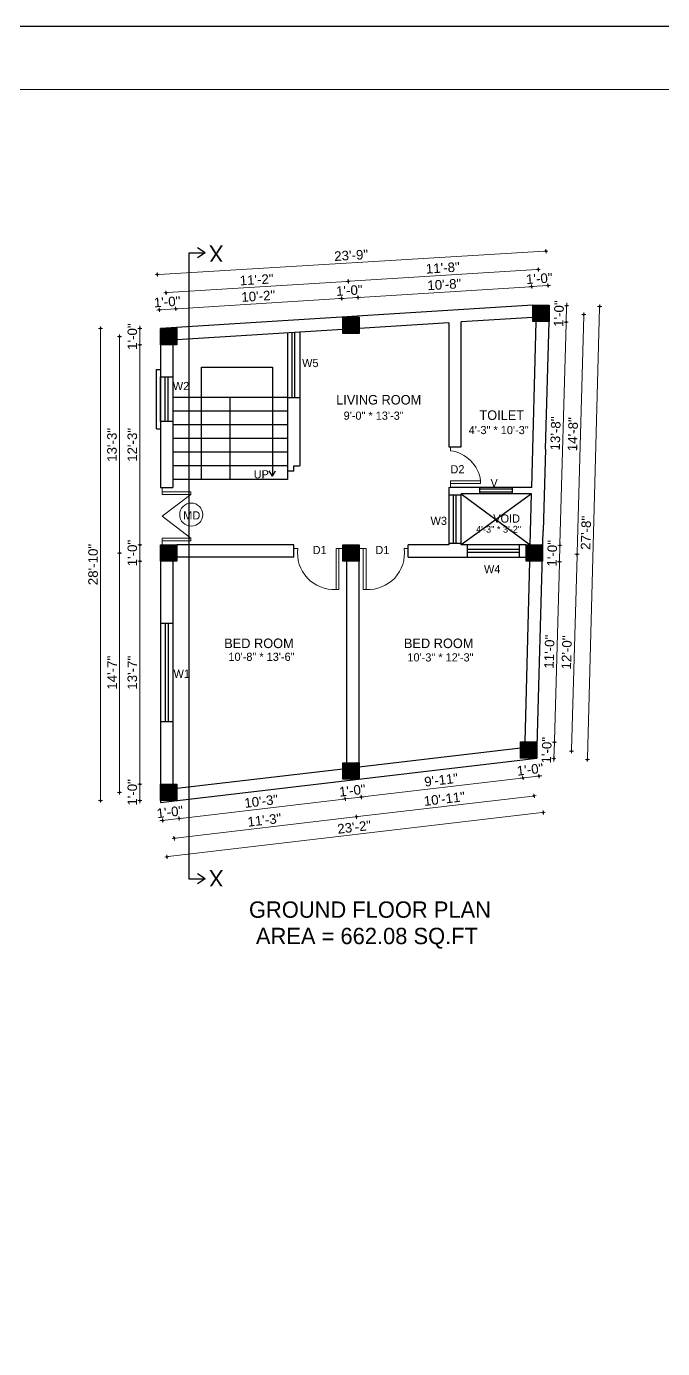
# Model space of a CAD drawing. Header units: inches. Extents: x 10143 to 20474, y -150 to 2442.
# Drawn here: x 18228 to 18694, y 1128 to 2098 of the extents above; entities that cross this region are included whole.
import ezdxf
from ezdxf.enums import TextEntityAlignment as Align

# ---------------------------------------------------------------- set-up
doc = ezdxf.new("R2010")
doc.units = ezdxf.units.IN
doc.header["$LTSCALE"] = 0.5
doc.header["$MEASUREMENT"] = 0
doc.header["$PDMODE"] = 66
for name, color, linetype, lineweight in [('0.13', 2, 'Continuous', 13), ('DW TEXT', 92, 'Continuous', 15), ('ELE1', 3, 'Continuous', 9), ('ELEVATION', 85, 'Continuous', 9), ('hatch', 9, 'Continuous', 0), ('Toilet', 7, 'Continuous', 25)]:
    doc.layers.add(name, color=color, linetype=linetype, lineweight=lineweight)
doc.styles.add('CEN', font='GOTHIC.TTF')
doc.styles.get("Standard").update_dxf_attribs({"font": 'arial.ttf'})
doc.dimstyles.new('S8', dxfattribs={"dimtxt": 5, "dimasz": 1, "dimexe": 6, "dimexo": 18, "dimgap": 1.9375, "dimtad": 1, "dimdec": 0, "dimzin": 3, "dimdsep": 46, "dimlunit": 4, "dimtxsty": 'Standard', "dimblk": 'dot 2', "dimcen": 12, "dimse1": 1, "dimse2": 1, "dimclrd": 1, "dimclre": 1, "dimclrt": 256, "dimadec": 0, "dimazin": 0, "dimtfac": 0.75, "dimtdec": 0, "dimtix": 1, "dimtmove": 1, "dimatfit": 3, "dimldrblk": 'DOT', "dimfxl": 1, "dimtolj": 1, "dimtzin": 0, "dimlwd": 9, "dimlwe": 9, "dimarcsym": 0})
pattern_1 = [(135, (18584.98319, -1856.22724), (-0.0883883476, -0.0883883476), [])]

# ---------------------------------------------------------------- blocks, each defined once
blk = doc.blocks.new('dot1')
at = {"layer": 'hatch'}
h = blk.add_hatch(color=256, dxfattribs=at)
edge = h.paths.add_edge_path()
edge.add_arc((0, 0), 1, 0, 360)
for p, q in [((3, 0), (-3, 0)), ((0, 3), (0, -3))]:
    blk.add_line(p, q, dxfattribs=at)
blk.add_circle((0, 0), 1, dxfattribs=at)
blk = doc.blocks.new('dot 2')
at = {"layer": 'hatch', "xscale": 0.5, "yscale": 0.5, "zscale": 0.5}
blk.add_blockref('dot1', (0, 0), dxfattribs=at)
blk = doc.blocks.new('*D2194')
at = {"layer": 'Defpoints', "color": 0, "transparency": 16777216}
for p in [(18310.97, 1541.92), (18326.13, 1541.92), (18326.13, 1529.92)]:
    blk.add_point(p, dxfattribs=at)
at = {"layer": 'Toilet', "color": 1, "lineweight": 9, "transparency": 16777216}
for p, q in [((18310.97, 1542.92), (18310.97, 1543.92)), ((18310.97, 1529.92), (18310.97, 1541.92)), ((18310.97, 1528.92), (18310.97, 1527.92))]:
    blk.add_line(p, q, dxfattribs=at)
for p, rotation in [((18310.97, 1541.92), 270), ((18310.97, 1529.92), 90)]:
    blk.add_blockref('dot 2', p, dxfattribs=dict(at, rotation=rotation))
at = {"layer": 'Toilet', "transparency": 16777216, "insert": (18305.46, 1535.92), "char_height": 7, "attachment_point": 5, "rotation": 90}
blk.add_mtext('\\A1;1\'-0"', dxfattribs=at)
blk = doc.blocks.new('_Dot')
at = {"color": 0, "linetype": 'ByBlock', "lineweight": -2}
blk.add_line((-0.5, 0), (-1, 0), dxfattribs=at)
at = {"color": 0, "linetype": 'ByBlock', "const_width": 0.5}
blk.add_lwpolyline([(-0.25, 0, 1), (0.25, 0, 1)], format="xyb", close=True, dxfattribs=at)
blk = doc.blocks.new('*D2195')
at = {"layer": 'Defpoints', "color": 0, "transparency": 16777216}
for p in [(18310.97, 1705.41), (18326.13, 1705.41), (18326.13, 1541.92)]:
    blk.add_point(p, dxfattribs=at)
at = {"layer": 'Toilet', "color": 1, "lineweight": 9, "transparency": 16777216}
blk.add_line((18310.97, 1542.92), (18310.97, 1704.41), dxfattribs=at)
for p, rotation in [((18310.97, 1705.41), 90), ((18310.97, 1541.92), 270)]:
    blk.add_blockref('dot 2', p, dxfattribs=dict(at, rotation=rotation))
at = {"layer": 'Toilet', "transparency": 16777216, "insert": (18305.45, 1623.66), "char_height": 7, "attachment_point": 5, "rotation": 90}
blk.add_mtext('\\A1;13\'-7"', dxfattribs=at)
blk = doc.blocks.new('*D2196')
at = {"layer": 'Defpoints', "color": 0, "transparency": 16777216}
for p in [(18310.97, 1717.41), (18326.13, 1717.41), (18326.13, 1705.41)]:
    blk.add_point(p, dxfattribs=at)
at = {"layer": 'Toilet', "color": 1, "lineweight": 9, "transparency": 16777216}
for p, q in [((18310.97, 1718.41), (18310.97, 1719.41)), ((18310.97, 1705.41), (18310.97, 1717.41)), ((18310.97, 1704.41), (18310.97, 1703.41))]:
    blk.add_line(p, q, dxfattribs=at)
for p, rotation in [((18310.97, 1717.41), 270), ((18310.97, 1705.41), 90)]:
    blk.add_blockref('dot 2', p, dxfattribs=dict(at, rotation=rotation))
at = {"layer": 'Toilet', "transparency": 16777216, "insert": (18305.46, 1711.41), "char_height": 7, "attachment_point": 5, "rotation": 90}
blk.add_mtext('\\A1;1\'-0"', dxfattribs=at)
blk = doc.blocks.new('*D2166')
at = {"layer": 'Defpoints', "color": 0, "transparency": 16777216}
for p in [(18310.97, 1864.09), (18326.13, 1864.09), (18326.13, 1717.41)]:
    blk.add_point(p, dxfattribs=at)
at = {"layer": 'Toilet', "color": 1, "lineweight": 9, "transparency": 16777216}
blk.add_line((18310.97, 1718.41), (18310.97, 1863.09), dxfattribs=at)
for p, rotation in [((18310.97, 1864.09), 90), ((18310.97, 1717.41), 270)]:
    blk.add_blockref('dot 2', p, dxfattribs=dict(at, rotation=rotation))
at = {"layer": 'Toilet', "transparency": 16777216, "insert": (18305.45, 1790.75), "char_height": 7, "attachment_point": 5, "rotation": 90}
blk.add_mtext('\\A1;12\'-3"', dxfattribs=at)
blk = doc.blocks.new('*D2167')
at = {"layer": 'Defpoints', "color": 0, "transparency": 16777216}
for p in [(18310.97, 1876.09), (18326.13, 1876.09), (18326.13, 1864.09)]:
    blk.add_point(p, dxfattribs=at)
at = {"layer": 'Toilet', "color": 1, "lineweight": 9, "transparency": 16777216}
for p, q in [((18310.97, 1877.09), (18310.97, 1878.09)), ((18310.97, 1864.09), (18310.97, 1876.09)), ((18310.97, 1863.09), (18310.97, 1862.09))]:
    blk.add_line(p, q, dxfattribs=at)
for p, rotation in [((18310.97, 1876.09), 270), ((18310.97, 1864.09), 90)]:
    blk.add_blockref('dot 2', p, dxfattribs=dict(at, rotation=rotation))
at = {"layer": 'Toilet', "transparency": 16777216, "insert": (18305.46, 1870.09), "char_height": 7, "attachment_point": 5, "rotation": 90}
blk.add_mtext('\\A1;1\'-0"', dxfattribs=at)
blk = doc.blocks.new('*D2168')
at = {"layer": 'Defpoints', "color": 0, "transparency": 16777216}
for p in [(18296.07, 1711.41), (18332.13, 1711.41), (18332.13, 1535.92)]:
    blk.add_point(p, dxfattribs=at)
at = {"layer": 'Toilet', "color": 1, "lineweight": 9, "transparency": 16777216}
blk.add_line((18296.07, 1536.92), (18296.07, 1710.41), dxfattribs=at)
for p, rotation in [((18296.07, 1711.41), 90), ((18296.07, 1535.92), 270)]:
    blk.add_blockref('dot 2', p, dxfattribs=dict(at, rotation=rotation))
at = {"layer": 'Toilet', "transparency": 16777216, "insert": (18290.62, 1623.66), "char_height": 7, "attachment_point": 5, "rotation": 90}
blk.add_mtext('\\A1;14\'-7"', dxfattribs=at)
blk = doc.blocks.new('*D2169')
at = {"layer": 'Defpoints', "color": 0, "transparency": 16777216}
for p in [(18296.07, 1870.09), (18332.13, 1870.09), (18332.13, 1711.41)]:
    blk.add_point(p, dxfattribs=at)
at = {"layer": 'Toilet', "color": 1, "lineweight": 9, "transparency": 16777216}
blk.add_line((18296.07, 1712.41), (18296.07, 1869.09), dxfattribs=at)
for p, rotation in [((18296.07, 1870.09), 90), ((18296.07, 1711.41), 270)]:
    blk.add_blockref('dot 2', p, dxfattribs=dict(at, rotation=rotation))
at = {"layer": 'Toilet', "transparency": 16777216, "insert": (18290.56, 1790.75), "char_height": 7, "attachment_point": 5, "rotation": 90}
blk.add_mtext('\\A1;13\'-3"', dxfattribs=at)
blk = doc.blocks.new('*D2170')
at = {"layer": 'Defpoints', "color": 0, "transparency": 16777216}
for p in [(18282.19, 1876.09), (18326.13, 1876.09), (18326.13, 1529.92)]:
    blk.add_point(p, dxfattribs=at)
at = {"layer": 'Toilet', "color": 1, "lineweight": 9, "transparency": 16777216}
blk.add_line((18282.19, 1530.92), (18282.19, 1875.09), dxfattribs=at)
for p, rotation in [((18282.19, 1876.09), 90), ((18282.19, 1529.92), 270)]:
    blk.add_blockref('dot 2', p, dxfattribs=dict(at, rotation=rotation))
at = {"layer": 'Toilet', "transparency": 16777216, "insert": (18276.68, 1703), "char_height": 7, "attachment_point": 5, "rotation": 90}
blk.add_mtext('\\A1;28\'-10"', dxfattribs=at)
blk = doc.blocks.new('*D2171')
at = {"layer": 'Defpoints', "color": 0, "transparency": 16777216}
for p in [(18326.13, 1528.5), (18338.13, 1529.92), (18339.68, 1516.8)]:
    blk.add_point(p, dxfattribs=at)
at = {"layer": 'Toilet', "color": 1, "lineweight": 9, "transparency": 16777216}
for p, q in [((18326.69, 1515.27), (18325.69, 1515.15)), ((18327.68, 1515.39), (18339.68, 1516.8)), ((18340.67, 1516.92), (18341.67, 1517.04))]:
    blk.add_line(p, q, dxfattribs=at)
for p, rotation in [((18327.68, 1515.39), 6.727351048226113), ((18339.68, 1516.8), 186.7273510482261)]:
    blk.add_blockref('dot 2', p, dxfattribs=dict(at, rotation=rotation))
at = {"layer": 'Toilet', "transparency": 16777216, "insert": (18333.04, 1521.57), "char_height": 7, "attachment_point": 5, "rotation": 6.72735}
blk.add_mtext('\\A1;1\'-0"', dxfattribs=at)
blk = doc.blocks.new('*D2172')
at = {"layer": 'Defpoints', "color": 0, "transparency": 16777216}
for p in [(18459.76, 1545.68), (18338.13, 1529.92), (18461.47, 1531.17)]:
    blk.add_point(p, dxfattribs=at)
at = {"layer": 'Toilet', "color": 1, "lineweight": 9, "transparency": 16777216}
blk.add_line((18340.67, 1516.92), (18460.47, 1531.05), dxfattribs=at)
for p, rotation in [((18461.47, 1531.17), 6.72735104825321), ((18339.68, 1516.8), 186.7273510482532)]:
    blk.add_blockref('dot 2', p, dxfattribs=dict(at, rotation=rotation))
at = {"layer": 'Toilet', "transparency": 16777216, "insert": (18399.93, 1529.46), "char_height": 7, "attachment_point": 5, "rotation": 6.72735}
blk.add_mtext('\\A1;10\'-3"', dxfattribs=at)
blk = doc.blocks.new('*D2173')
at = {"layer": 'Defpoints', "color": 0, "transparency": 16777216}
for p in [(18459.76, 1545.68), (18471.76, 1545.68), (18473.3, 1532.56)]:
    blk.add_point(p, dxfattribs=at)
at = {"layer": 'Toilet', "color": 1, "lineweight": 9, "transparency": 16777216}
for p, q in [((18461.47, 1531.17), (18473.3, 1532.56)), ((18474.3, 1532.68), (18475.29, 1532.8)), ((18460.47, 1531.05), (18459.48, 1530.93))]:
    blk.add_line(p, q, dxfattribs=at)
for p, rotation in [((18461.47, 1531.17), 6.727351048253212), ((18473.3, 1532.56), 186.7273510482532)]:
    blk.add_blockref('dot 2', p, dxfattribs=dict(at, rotation=rotation))
at = {"layer": 'Toilet', "transparency": 16777216, "insert": (18466.74, 1537.34), "char_height": 7, "attachment_point": 5, "rotation": 6.72735}
blk.add_mtext('\\A1;1\'-0"', dxfattribs=at)
blk = doc.blocks.new('*D2174')
at = {"layer": 'Defpoints', "color": 0, "transparency": 16777216}
for p in [(18590.03, 1561.05), (18471.76, 1545.68), (18591.75, 1546.54)]:
    blk.add_point(p, dxfattribs=at)
at = {"layer": 'Toilet', "color": 1, "lineweight": 9, "transparency": 16777216}
blk.add_line((18474.3, 1532.68), (18590.75, 1546.42), dxfattribs=at)
for p, rotation in [((18591.75, 1546.54), 6.72735104825321), ((18473.3, 1532.56), 186.7273510482532)]:
    blk.add_blockref('dot 2', p, dxfattribs=dict(at, rotation=rotation))
at = {"layer": 'Toilet', "transparency": 16777216, "insert": (18531.88, 1545.02), "char_height": 7, "attachment_point": 5, "rotation": 6.72735}
blk.add_mtext('\\A1;9\'-11"', dxfattribs=at)
blk = doc.blocks.new('*D2175')
at = {"layer": 'Defpoints', "color": 0, "transparency": 16777216}
for p in [(18590.03, 1561.05), (18602.03, 1561.05), (18603.58, 1547.93)]:
    blk.add_point(p, dxfattribs=at)
at = {"layer": 'Toilet', "color": 1, "lineweight": 9, "transparency": 16777216}
for p, q in [((18590.75, 1546.42), (18589.76, 1546.3)), ((18591.75, 1546.54), (18603.58, 1547.93)), ((18604.57, 1548.05), (18605.57, 1548.17))]:
    blk.add_line(p, q, dxfattribs=at)
for p, rotation in [((18591.75, 1546.54), 6.727351048253212), ((18603.58, 1547.93), 186.7273510482532)]:
    blk.add_blockref('dot 2', p, dxfattribs=dict(at, rotation=rotation))
at = {"layer": 'Toilet', "transparency": 16777216, "insert": (18597.02, 1552.71), "char_height": 7, "attachment_point": 5, "rotation": 6.72735}
blk.add_mtext('\\A1;1\'-0"', dxfattribs=at)
blk = doc.blocks.new('*D2176')
at = {"layer": 'Defpoints', "color": 0, "transparency": 16777216}
for p in [(18596.03, 1567.05), (18465.76, 1551.68), (18469.72, 1518.04)]:
    blk.add_point(p, dxfattribs=at)
at = {"layer": 'Toilet', "color": 1, "lineweight": 9, "transparency": 16777216}
blk.add_line((18599.01, 1533.29), (18470.72, 1518.15), dxfattribs=at)
for p, rotation in [((18600, 1533.4), 6.727351048225874), ((18469.72, 1518.04), 186.7273510482259)]:
    blk.add_blockref('dot 2', p, dxfattribs=dict(at, rotation=rotation))
at = {"layer": 'Toilet', "transparency": 16777216, "insert": (18534.22, 1531.19), "char_height": 7, "attachment_point": 5, "rotation": 6.72735}
blk.add_mtext('\\A1;10\'-11"', dxfattribs=at)
blk = doc.blocks.new('*D2177')
at = {"layer": 'Defpoints', "color": 0, "transparency": 16777216}
for p in [(18465.76, 1551.68), (18332.13, 1535.92), (18336.1, 1502.27)]:
    blk.add_point(p, dxfattribs=at)
at = {"layer": 'Toilet', "color": 1, "lineweight": 9, "transparency": 16777216}
blk.add_line((18468.73, 1517.92), (18337.1, 1502.39), dxfattribs=at)
for p, rotation in [((18469.72, 1518.04), 6.727351048253292), ((18336.1, 1502.27), 186.7273510482534)]:
    blk.add_blockref('dot 2', p, dxfattribs=dict(at, rotation=rotation))
at = {"layer": 'Toilet', "transparency": 16777216, "insert": (18402.27, 1515.63), "char_height": 7, "attachment_point": 5, "rotation": 6.72735}
blk.add_mtext('\\A1;11\'-3"', dxfattribs=at)
blk = doc.blocks.new('*D2178')
at = {"layer": 'Defpoints', "color": 0, "transparency": 16777216}
for p in [(18602.03, 1561.05), (18326.13, 1528.5), (18606.73, 1521.25)]:
    blk.add_point(p, dxfattribs=at)
at = {"layer": 'Toilet', "color": 1, "lineweight": 9, "transparency": 16777216}
blk.add_line((18331.82, 1488.82), (18605.74, 1521.13), dxfattribs=at)
for p, rotation in [((18606.73, 1521.25), 6.727351048225743), ((18330.83, 1488.7), 186.7273510482257)]:
    blk.add_blockref('dot 2', p, dxfattribs=dict(at, rotation=rotation))
at = {"layer": 'Toilet', "transparency": 16777216, "insert": (18468.13, 1510.45), "char_height": 7, "attachment_point": 5, "rotation": 6.72735}
blk.add_mtext('\\A1;23\'-2"', dxfattribs=at)
blk = doc.blocks.new('*D2179')
at = {"layer": 'Defpoints', "color": 0, "transparency": 16777216}
for p in [(18600.08, 1711.41), (18631.46, 1710.53), (18596.03, 1567.05)]:
    blk.add_point(p, dxfattribs=at)
at = {"layer": 'Toilet', "color": 1, "lineweight": 9, "transparency": 16777216}
blk.add_line((18627.44, 1567.17), (18631.44, 1709.53), dxfattribs=at)
for p, rotation in [((18631.46, 1710.53), 88.39404783827474), ((18627.42, 1566.17), 268.3940478382747)]:
    blk.add_blockref('dot 2', p, dxfattribs=dict(at, rotation=rotation))
at = {"layer": 'Toilet', "transparency": 16777216, "insert": (18623.93, 1638.5), "char_height": 7, "attachment_point": 5, "rotation": 88.39405}
blk.add_mtext('\\A1;12\'-0"', dxfattribs=at)
blk = doc.blocks.new('*D2180')
at = {"layer": 'Defpoints', "color": 0, "transparency": 16777216}
for p in [(18605.01, 1887.14), (18636.39, 1886.26), (18600.08, 1711.41)]:
    blk.add_point(p, dxfattribs=at)
at = {"layer": 'Toilet', "color": 1, "lineweight": 9, "transparency": 16777216}
blk.add_line((18631.49, 1711.53), (18636.36, 1885.26), dxfattribs=at)
for p, rotation in [((18636.39, 1886.26), 88.3940478382136), ((18631.46, 1710.53), 268.3940478382136)]:
    blk.add_blockref('dot 2', p, dxfattribs=dict(at, rotation=rotation))
at = {"layer": 'Toilet', "transparency": 16777216, "insert": (18628.42, 1798.55), "char_height": 7, "attachment_point": 5, "rotation": 88.39405}
blk.add_mtext('\\A1;14\'-8"', dxfattribs=at)
blk = doc.blocks.new('*D2165')
at = {"layer": 'Defpoints', "color": 0, "transparency": 16777216}
for p in [(18602.37, 1573.05), (18614.88, 1572.69), (18602.03, 1561.05)]:
    blk.add_point(p, dxfattribs=at)
at = {"layer": 'Toilet', "color": 1, "lineweight": 9, "transparency": 16777216}
for p, q in [((18614.54, 1560.69), (18614.88, 1572.69)), ((18614.91, 1573.69), (18614.94, 1574.69)), ((18614.52, 1559.69), (18614.49, 1558.7))]:
    blk.add_line(p, q, dxfattribs=at)
for p, rotation in [((18614.88, 1572.69), 268.3940478382726), ((18614.54, 1560.69), 88.39404783827257)]:
    blk.add_blockref('dot 2', p, dxfattribs=dict(at, rotation=rotation))
at = {"layer": 'Toilet', "transparency": 16777216, "insert": (18609.2, 1566.85), "char_height": 7, "attachment_point": 5, "rotation": 88.39405}
blk.add_mtext('\\A1;1\'-0"', dxfattribs=at)
blk = doc.blocks.new('*D2181')
at = {"layer": 'Defpoints', "color": 0, "transparency": 16777216}
for p in [(18606.08, 1705.41), (18618.59, 1705.06), (18602.37, 1573.05)]:
    blk.add_point(p, dxfattribs=at)
at = {"layer": 'Toilet', "color": 1, "lineweight": 9, "transparency": 16777216}
blk.add_line((18614.91, 1573.69), (18618.56, 1704.06), dxfattribs=at)
for p, rotation in [((18618.59, 1705.06), 88.3940478382136), ((18614.88, 1572.69), 268.3940478382136)]:
    blk.add_blockref('dot 2', p, dxfattribs=dict(at, rotation=rotation))
at = {"layer": 'Toilet', "transparency": 16777216, "insert": (18611.23, 1639.03), "char_height": 7, "attachment_point": 5, "rotation": 88.39405}
blk.add_mtext('\\A1;11\'-0"', dxfattribs=at)
blk = doc.blocks.new('*D2182')
at = {"layer": 'Defpoints', "color": 0, "transparency": 16777216}
for p in [(18606.08, 1717.41), (18618.93, 1717.05), (18606.08, 1705.41)]:
    blk.add_point(p, dxfattribs=at)
at = {"layer": 'Toilet', "color": 1, "lineweight": 9, "transparency": 16777216}
for p, q in [((18618.59, 1705.06), (18618.93, 1717.05)), ((18618.96, 1718.05), (18618.98, 1719.05)), ((18618.56, 1704.06), (18618.54, 1703.06))]:
    blk.add_line(p, q, dxfattribs=at)
for p, rotation in [((18618.93, 1717.05), 268.3940478382136), ((18618.59, 1705.06), 88.39404783821358)]:
    blk.add_blockref('dot 2', p, dxfattribs=dict(at, rotation=rotation))
at = {"layer": 'Toilet', "transparency": 16777216, "insert": (18613.25, 1711.21), "char_height": 7, "attachment_point": 5, "rotation": 88.39405}
blk.add_mtext('\\A1;1\'-0"', dxfattribs=at)
blk = doc.blocks.new('*D2183')
at = {"layer": 'Defpoints', "color": 0, "transparency": 16777216}
for p in [(18611.01, 1881.14), (18623.52, 1880.79), (18606.08, 1717.41)]:
    blk.add_point(p, dxfattribs=at)
at = {"layer": 'Toilet', "color": 1, "lineweight": 9, "transparency": 16777216}
blk.add_line((18618.96, 1718.05), (18623.49, 1879.79), dxfattribs=at)
for p, rotation in [((18623.52, 1880.79), 88.3940478382136), ((18618.93, 1717.05), 268.3940478382136)]:
    blk.add_blockref('dot 2', p, dxfattribs=dict(at, rotation=rotation))
at = {"layer": 'Toilet', "transparency": 16777216, "insert": (18615.71, 1799.07), "char_height": 7, "attachment_point": 5, "rotation": 88.39405}
blk.add_mtext('\\A1;13\'-8"', dxfattribs=at)
blk = doc.blocks.new('*D2184')
at = {"layer": 'Defpoints', "color": 0, "transparency": 16777216}
for p in [(18611.01, 1893.14), (18623.85, 1892.78), (18611.01, 1881.14)]:
    blk.add_point(p, dxfattribs=at)
at = {"layer": 'Toilet', "color": 1, "lineweight": 9, "transparency": 16777216}
for p, q in [((18623.52, 1880.79), (18623.85, 1892.78)), ((18623.88, 1893.78), (18623.91, 1894.78)), ((18623.49, 1879.79), (18623.46, 1878.79))]:
    blk.add_line(p, q, dxfattribs=at)
for p, rotation in [((18623.85, 1892.78), 268.3940478382136), ((18623.52, 1880.79), 88.39404783821358)]:
    blk.add_blockref('dot 2', p, dxfattribs=dict(at, rotation=rotation))
at = {"layer": 'Toilet', "transparency": 16777216, "insert": (18618.18, 1886.94), "char_height": 7, "attachment_point": 5, "rotation": 88.39405}
blk.add_mtext('\\A1;1\'-0"', dxfattribs=at)
blk = doc.blocks.new('*D2185')
at = {"layer": 'Defpoints', "color": 0, "transparency": 16777216}
for p in [(18611.01, 1893.14), (18648.03, 1892.14), (18602.03, 1561.05)]:
    blk.add_point(p, dxfattribs=at)
at = {"layer": 'Toilet', "color": 1, "lineweight": 9, "transparency": 16777216}
blk.add_line((18639.08, 1561.04), (18648, 1891.14), dxfattribs=at)
for p, rotation in [((18648.03, 1892.14), 88.45204859075596), ((18639.05, 1560.04), 268.452048590756)]:
    blk.add_blockref('dot 2', p, dxfattribs=dict(at, rotation=rotation))
at = {"layer": 'Toilet', "transparency": 16777216, "insert": (18638.03, 1726.24), "char_height": 7, "attachment_point": 5, "rotation": 88.45205}
blk.add_mtext('\\A1;27\'-8"', dxfattribs=at)
blk = doc.blocks.new('*D2186')
at = {"layer": 'Defpoints', "color": 0, "transparency": 16777216}
for p in [(18337.28, 1890.49), (18326.13, 1876.09), (18338.13, 1876.84)]:
    blk.add_point(p, dxfattribs=at)
at = {"layer": 'Toilet', "color": 1, "lineweight": 9, "transparency": 16777216}
for p, q in [((18325.28, 1889.74), (18337.28, 1890.49)), ((18338.28, 1890.55), (18339.28, 1890.61)), ((18324.28, 1889.68), (18323.29, 1889.62))]:
    blk.add_line(p, q, dxfattribs=at)
for p, rotation in [((18325.28, 1889.74), 3.575827605927389), ((18337.28, 1890.49), 183.5758276059273)]:
    blk.add_blockref('dot 2', p, dxfattribs=dict(at, rotation=rotation))
at = {"layer": 'Toilet', "transparency": 16777216, "insert": (18330.94, 1895.62), "char_height": 7, "attachment_point": 5, "rotation": 3.57583}
blk.add_mtext('\\A1;1\'-0"', dxfattribs=at)
blk = doc.blocks.new('*D2187')
at = {"layer": 'Defpoints', "color": 0, "transparency": 16777216}
for p in [(18458.9, 1898.09), (18459.76, 1884.44), (18338.13, 1876.84)]:
    blk.add_point(p, dxfattribs=at)
at = {"layer": 'Toilet', "color": 1, "lineweight": 9, "transparency": 16777216}
blk.add_line((18338.28, 1890.55), (18457.91, 1898.03), dxfattribs=at)
for p, rotation in [((18337.28, 1890.49), 183.5758276059279), ((18458.9, 1898.09), 3.575827605927924)]:
    blk.add_blockref('dot 2', p, dxfattribs=dict(at, rotation=rotation))
at = {"layer": 'Toilet', "transparency": 16777216, "insert": (18397.75, 1899.79), "char_height": 7, "attachment_point": 5, "rotation": 3.57583}
blk.add_mtext('\\A1;10\'-2"', dxfattribs=at)
blk = doc.blocks.new('*D2188')
at = {"layer": 'Defpoints', "color": 0, "transparency": 16777216}
for p in [(18470.86, 1898.84), (18459.76, 1884.44), (18471.76, 1884.44)]:
    blk.add_point(p, dxfattribs=at)
at = {"layer": 'Toilet', "color": 1, "lineweight": 9, "transparency": 16777216}
for p, q in [((18457.91, 1898.03), (18456.91, 1897.97)), ((18458.9, 1898.09), (18470.86, 1898.84)), ((18471.85, 1898.9), (18472.85, 1898.96))]:
    blk.add_line(p, q, dxfattribs=at)
for p, rotation in [((18470.86, 1898.84), 183.5758276059279), ((18458.9, 1898.09), 3.575827605927948)]:
    blk.add_blockref('dot 2', p, dxfattribs=dict(at, rotation=rotation))
at = {"layer": 'Toilet', "transparency": 16777216, "insert": (18464.54, 1903.96), "char_height": 7, "attachment_point": 5, "rotation": 3.57583}
blk.add_mtext('\\A1;1\'-0"', dxfattribs=at)
blk = doc.blocks.new('*D2189')
at = {"layer": 'Defpoints', "color": 0, "transparency": 16777216}
for p in [(18598.16, 1906.79), (18599.01, 1893.14), (18471.76, 1884.44)]:
    blk.add_point(p, dxfattribs=at)
at = {"layer": 'Toilet', "color": 1, "lineweight": 9, "transparency": 16777216}
blk.add_line((18471.85, 1898.9), (18597.16, 1906.73), dxfattribs=at)
for p, rotation in [((18470.86, 1898.84), 183.5758276059279), ((18598.16, 1906.79), 3.575827605927924)]:
    blk.add_blockref('dot 2', p, dxfattribs=dict(at, rotation=rotation))
at = {"layer": 'Toilet', "transparency": 16777216, "insert": (18534.16, 1908.32), "char_height": 7, "attachment_point": 5, "rotation": 3.57583}
blk.add_mtext('\\A1;10\'-8"', dxfattribs=at)
blk = doc.blocks.new('*D2190')
at = {"layer": 'Defpoints', "color": 0, "transparency": 16777216}
for p in [(18610.11, 1907.54), (18599.01, 1893.14), (18611.01, 1893.14)]:
    blk.add_point(p, dxfattribs=at)
at = {"layer": 'Toilet', "color": 1, "lineweight": 9, "transparency": 16777216}
for p, q in [((18597.16, 1906.73), (18596.16, 1906.67)), ((18598.16, 1906.79), (18610.11, 1907.54)), ((18611.11, 1907.6), (18612.11, 1907.66))]:
    blk.add_line(p, q, dxfattribs=at)
for p, rotation in [((18598.16, 1906.79), 3.575827605927948), ((18610.11, 1907.54), 183.5758276059279)]:
    blk.add_blockref('dot 2', p, dxfattribs=dict(at, rotation=rotation))
at = {"layer": 'Toilet', "transparency": 16777216, "insert": (18603.79, 1912.67), "char_height": 7, "attachment_point": 5, "rotation": 3.57583}
blk.add_mtext('\\A1;1\'-0"', dxfattribs=at)
blk = doc.blocks.new('*D2191')
at = {"layer": 'Defpoints', "color": 0, "transparency": 16777216}
for p in [(18463.74, 1910.65), (18605.01, 1887.14), (18465.76, 1878.44)]:
    blk.add_point(p, dxfattribs=at)
at = {"layer": 'Toilet', "color": 1, "lineweight": 9, "transparency": 16777216}
blk.add_line((18602, 1919.29), (18464.74, 1910.71), dxfattribs=at)
for p, rotation in [((18603, 1919.35), 3.575843646370442), ((18463.74, 1910.65), 183.5758436463704)]:
    blk.add_blockref('dot 2', p, dxfattribs=dict(at, rotation=rotation))
at = {"layer": 'Toilet', "transparency": 16777216, "insert": (18533.03, 1920.5), "char_height": 7, "attachment_point": 5, "rotation": 3.57584}
blk.add_mtext('\\A1;11\'-8"', dxfattribs=at)
blk = doc.blocks.new('*D2192')
at = {"layer": 'Defpoints', "color": 0, "transparency": 16777216}
for p in [(18330.12, 1902.3), (18465.76, 1878.44), (18332.13, 1870.09)]:
    blk.add_point(p, dxfattribs=at)
at = {"layer": 'Toilet', "color": 1, "lineweight": 9, "transparency": 16777216}
blk.add_line((18462.75, 1910.59), (18331.12, 1902.36), dxfattribs=at)
for p, rotation in [((18463.74, 1910.65), 3.575843646351097), ((18330.12, 1902.3), 183.5758436463511)]:
    blk.add_blockref('dot 2', p, dxfattribs=dict(at, rotation=rotation))
at = {"layer": 'Toilet', "transparency": 16777216, "insert": (18396.59, 1911.92), "char_height": 7, "attachment_point": 5, "rotation": 3.57584}
blk.add_mtext('\\A1;11\'-2"', dxfattribs=at)
blk = doc.blocks.new('*D2193')
at = {"layer": 'Defpoints', "color": 0, "transparency": 16777216}
for p in [(18323.76, 1915.7), (18611.01, 1893.14), (18326.13, 1876.09)]:
    blk.add_point(p, dxfattribs=at)
at = {"layer": 'Toilet', "color": 1, "lineweight": 9, "transparency": 16777216}
blk.add_line((18607.64, 1932.69), (18324.76, 1915.76), dxfattribs=at)
for p, rotation in [((18608.64, 1932.75), 3.425574687814992), ((18323.76, 1915.7), 183.425574687815)]:
    blk.add_blockref('dot 2', p, dxfattribs=dict(at, rotation=rotation))
at = {"layer": 'Toilet', "transparency": 16777216, "insert": (18465.87, 1929.73), "char_height": 7, "attachment_point": 5, "rotation": 3.42557}
blk.add_mtext('\\A1;23\'-9"', dxfattribs=at)

msp = doc.modelspace()

# ---------------------------------------------------------------- hatches: boundary and pattern name
at = {"layer": 'Toilet'}
h = msp.add_hatch(dxfattribs=at)
h.set_pattern_fill('ANSI31', color=256, angle=90)
h.set_pattern_definition(pattern_1)
h.paths.add_polyline_path([(18611.01, 1893.14), (18599.01, 1893.14), (18599.01, 1893.14), (18599.01, 1881.14), (18611.01, 1881.14)])
h = msp.add_hatch(dxfattribs=at)
h.set_pattern_fill('ANSI31', color=256, angle=90)
h.set_pattern_definition(pattern_1)
h.paths.add_polyline_path([(18326.13, 1541.92), (18326.13, 1529.92), (18338.13, 1529.92), (18338.13, 1541.92)])
h.paths.add_polyline_path([(18326.13, 1705.41), (18338.13, 1705.41), (18338.13, 1717.41), (18326.13, 1717.41)])
h.paths.add_polyline_path([(18338.13, 1864.09), (18338.13, 1876.09), (18326.13, 1876.09), (18326.13, 1864.09)])
h.paths.add_polyline_path([(18471.76, 1872.44), (18471.76, 1884.44), (18459.76, 1884.44), (18459.76, 1872.44)])
h.paths.add_polyline_path([(18594.08, 1717.41), (18594.08, 1705.41), (18606.08, 1705.41), (18606.08, 1717.41)])
h.paths.add_polyline_path([(18590.03, 1561.05), (18602.03, 1561.05), (18602.03, 1573.05), (18590.03, 1573.05)])
h.paths.add_polyline_path([(18471.76, 1557.68), (18459.76, 1557.68), (18459.76, 1545.68), (18471.76, 1545.68)])
h.paths.add_polyline_path([(18471.76, 1705.41), (18471.76, 1717.41), (18459.76, 1717.41), (18459.76, 1705.41)])

# ---------------------------------------------------------------- linework, layer by layer
at = {"layer": '0.13', "color": 0, "ltscale": 0.5}
for p, q in [((18541.43, 1789.41), (18537.43, 1789.41)), ((18330.13, 1759.41), (18326.13, 1759.41)), ((18541.43, 1759.41), (18537.43, 1759.41)), ((18330.13, 1717.41), (18326.13, 1717.41)), ((18423.76, 1717.41), (18423.76, 1708.66)), ((18459.76, 1717.41), (18459.76, 1713.41)), ((18471.76, 1717.41), (18471.76, 1713.41)), ((18507.76, 1717.41), (18507.76, 1708.66))]:
    msp.add_line(p, q, dxfattribs=at)
at = {"layer": 'Defpoints'}
msp.add_lwpolyline([(20473.76, 2097.54), (17296.16, 2097.54), (17296.16, -150.43), (20473.76, -150.43)], close=True, dxfattribs=at)
at = {"layer": 'ELE1'}
msp.add_lwpolyline([(17342.47, 2051.22), (20427.44, 2051.22), (20427.44, -104.11), (17342.47, -104.11)], close=True, dxfattribs=at)
at = {"layer": 'ELEVATION', "color": 146, "ltscale": 0.25, "true_color": 0x105689}
for p, q in [((18538.67, 1786.41), (18538.67, 1789.41)), ((18560.76, 1764.41), (18538.67, 1764.41)), ((18538.67, 1764.41), (18538.67, 1762.41)), ((18560.76, 1762.41), (18560.76, 1764.41)), ((18327.38, 1759.41), (18327.38, 1756.41)), ((18327.38, 1756.41), (18348.38, 1756.41)), ((18327.38, 1754.41), (18327.38, 1756.41)), ((18348.38, 1754.41), (18348.38, 1756.41)), ((18538.67, 1759.41), (18538.67, 1762.41)), ((18538.67, 1762.41), (18560.76, 1762.41)), ((18348.38, 1754.41), (18327.38, 1754.41)), ((18348.38, 1754.41), (18327.38, 1738.41)), ((18348.38, 1722.41), (18327.38, 1738.41)), ((18348.38, 1722.41), (18327.38, 1722.41)), ((18327.38, 1722.41), (18327.38, 1720.41)), ((18327.38, 1717.41), (18327.38, 1720.41)), ((18327.38, 1720.41), (18348.38, 1720.41)), ((18348.38, 1720.41), (18348.38, 1722.41)), ((18423.76, 1714.65), (18426.76, 1714.65)), ((18454.76, 1684.65), (18454.76, 1714.65)), ((18454.76, 1714.65), (18456.76, 1714.65)), ((18459.76, 1714.65), (18456.76, 1714.65)), ((18456.76, 1714.65), (18456.76, 1684.65)), ((18471.76, 1714.65), (18474.76, 1714.65)), ((18474.76, 1714.65), (18474.76, 1684.65)), ((18476.76, 1714.65), (18474.76, 1714.65)), ((18476.76, 1684.65), (18476.76, 1714.65)), ((18507.76, 1714.65), (18504.76, 1714.65)), ((18456.76, 1684.65), (18454.76, 1684.65)), ((18474.76, 1684.65), (18476.76, 1684.65))]:
    msp.add_line(p, q, dxfattribs=at)
at = {"layer": 'ELEVATION'}
msp.add_circle((18348.61, 1739.61), 8.46, dxfattribs=at)
at = {"layer": 'ELEVATION', "color": 146, "ltscale": 0.25, "true_color": 0x105689}
for centre, radius, start, end in [((18535.49, 1761.13), 25.48, 7.39655, 82.84168), ((18453.3, 1711.36), 26.75, 172.93802, 273.11211), ((18478.21, 1711.36), 26.75, 266.88789, 7.06198)]:
    msp.add_arc(centre, radius, start, end, dxfattribs=at)
at = {"layer": 'Toilet'}
for p, q in [((18346.89, 1931.58), (18346.89, 1472.54)), ((18346.89, 1931.58), (18358.89, 1931.58)), ((18358.89, 1931.58), (18353.22, 1935.28)), ((18358.89, 1931.58), (18353.22, 1927.88)), ((18599.01, 1893.14), (18326.13, 1876.09)), ((18599.01, 1884.12), (18546.43, 1880.84)), ((18546.43, 1789.41), (18546.43, 1880.84)), ((18598.22, 1759.41), (18601.4, 1881.14)), ((18608.39, 1787.68), (18611.01, 1881.14)), ((18326.13, 1876.09), (18326.13, 1759.41)), ((18338.13, 1876.09), (18338.13, 1876.84)), ((18459.76, 1875.42), (18338.13, 1867.82)), ((18419.13, 1872.88), (18419.13, 1765.41)), ((18422.63, 1825.41), (18422.63, 1873.07)), ((18424.63, 1825.41), (18424.63, 1873.26)), ((18428.13, 1873.45), (18428.13, 1775.41)), ((18537.43, 1880.28), (18471.76, 1876.17)), ((18537.43, 1880.28), (18537.43, 1789.41)), ((18335.13, 1864.09), (18335.13, 1759.41)), ((18323.13, 1802.41), (18323.13, 1846.09)), ((18323.13, 1846.09), (18326.13, 1846.09)), ((18356.13, 1765.41), (18356.13, 1847.83)), ((18356.13, 1847.83), (18408.13, 1847.83)), ((18408.13, 1847.83), (18408.13, 1767.8)), ((18326.13, 1807.91), (18326.13, 1840.59)), ((18326.13, 1840.59), (18335.13, 1840.59)), ((18329.63, 1807.91), (18329.63, 1840.59)), ((18331.63, 1807.91), (18331.63, 1840.59)), ((18377.13, 1825.41), (18335.13, 1825.41)), ((18377.13, 1765.41), (18377.13, 1825.41)), ((18419.13, 1825.41), (18377.13, 1825.41)), ((18377.13, 1765.41), (18377.13, 1825.41)), ((18419.13, 1825.41), (18428.13, 1825.41)), ((18377.13, 1815.41), (18335.13, 1815.41)), ((18419.13, 1815.41), (18377.13, 1815.41)), ((18335.13, 1807.91), (18326.13, 1807.91)), ((18377.13, 1805.41), (18335.13, 1805.41)), ((18419.13, 1805.41), (18377.13, 1805.41)), ((18323.13, 1802.41), (18326.13, 1802.41)), ((18377.13, 1795.41), (18335.13, 1795.41)), ((18419.13, 1795.41), (18377.13, 1795.41)), ((18377.13, 1785.41), (18335.13, 1785.41)), ((18419.13, 1785.41), (18377.13, 1785.41)), ((18537.43, 1789.41), (18546.43, 1789.41)), ((18608.39, 1787.68), (18606.71, 1727.68)), ((18377.13, 1775.41), (18335.13, 1775.41)), ((18419.13, 1775.41), (18377.13, 1775.41)), ((18423.76, 1775.41), (18428.13, 1775.41)), ((18423.76, 1771.41), (18423.76, 1775.41)), ((18377.13, 1765.41), (18335.13, 1765.41)), ((18419.13, 1765.41), (18377.13, 1765.41)), ((18408.13, 1767.8), (18405.88, 1771.68)), ((18408.13, 1767.8), (18410.39, 1771.68)), ((18423.76, 1771.41), (18419.13, 1771.41)), ((18326.13, 1759.41), (18335.13, 1759.41)), ((18537.43, 1759.41), (18537.43, 1717.41)), ((18598.22, 1759.41), (18538.67, 1759.41)), ((18598.11, 1754.91), (18546.43, 1754.91)), ((18598.11, 1754.91), (18546.43, 1717.41)), ((18546.43, 1754.91), (18597.13, 1717.41)), ((18546.43, 1717.41), (18546.43, 1754.91)), ((18560.27, 1754.91), (18560.27, 1759.41)), ((18584.27, 1758.16), (18560.27, 1758.16)), ((18584.27, 1756.16), (18560.27, 1756.16)), ((18584.27, 1754.91), (18584.27, 1759.41)), ((18597.13, 1717.41), (18598.11, 1754.91)), ((18546.43, 1753.91), (18537.43, 1753.91)), ((18540.93, 1718.41), (18540.93, 1753.91)), ((18542.93, 1718.41), (18542.93, 1753.91)), ((18602.03, 1561.05), (18606.71, 1727.68)), ((18606.67, 1726.41), (18606.67, 1726.41)), ((18326.13, 1717.41), (18326.13, 1528.5)), ((18423.76, 1717.41), (18338.13, 1717.41)), ((18423.76, 1708.41), (18423.76, 1717.41)), ((18537.43, 1717.41), (18507.76, 1717.41)), ((18507.76, 1708.41), (18507.76, 1717.41)), ((18546.43, 1718.41), (18537.43, 1718.41)), ((18594.08, 1717.41), (18546.43, 1717.41)), ((18551.25, 1708.41), (18551.25, 1717.41)), ((18589.25, 1708.41), (18589.25, 1717.41)), ((18423.76, 1708.41), (18338.13, 1708.41)), ((18507.76, 1708.41), (18594.08, 1708.41)), ((18589.25, 1713.91), (18551.25, 1713.91)), ((18589.25, 1711.91), (18551.25, 1711.91)), ((18335.13, 1705.41), (18335.13, 1541.92)), ((18462.76, 1557.68), (18462.76, 1705.41)), ((18471.76, 1554.56), (18471.76, 1705.41)), ((18593.36, 1573.05), (18596.81, 1705.41)), ((18335.13, 1659.66), (18326.13, 1659.66)), ((18329.63, 1659.66), (18329.63, 1587.66)), ((18331.63, 1659.66), (18331.63, 1587.66)), ((18335.13, 1587.66), (18326.13, 1587.66)), ((18593.36, 1573.05), (18602.37, 1573.05)), ((18326.13, 1528.5), (18602.03, 1561.05)), ((18471.76, 1554.74), (18590.03, 1568.69)), ((18338.13, 1538.98), (18459.76, 1553.32)), ((18358.89, 1472.54), (18353.22, 1476.24)), ((18346.89, 1472.54), (18358.89, 1472.54)), ((18358.89, 1472.54), (18353.22, 1468.84))]:
    msp.add_line(p, q, dxfattribs=at)
for points in [[(18599.01, 1881.14), (18599.01, 1893.14), (18611.01, 1893.14), (18611.01, 1881.14)], [(18459.76, 1872.44), (18459.76, 1884.44), (18471.76, 1884.44), (18471.76, 1872.44)], [(18326.13, 1864.09), (18326.13, 1876.09), (18338.13, 1876.09), (18338.13, 1864.09)], [(18326.13, 1705.41), (18326.13, 1717.41), (18338.13, 1717.41), (18338.13, 1705.41)], [(18459.76, 1705.41), (18459.76, 1717.41), (18471.76, 1717.41), (18471.76, 1705.41)], [(18594.08, 1705.41), (18594.08, 1717.41), (18606.08, 1717.41), (18606.08, 1705.41)], [(18590.03, 1561.05), (18590.03, 1573.05), (18602.03, 1573.05), (18602.03, 1561.05)], [(18459.76, 1545.68), (18459.76, 1557.68), (18471.76, 1557.68), (18471.76, 1545.68)], [(18326.13, 1529.92), (18326.13, 1541.92), (18338.13, 1541.92), (18338.13, 1529.92)]]:
    msp.add_lwpolyline(points, close=True, dxfattribs=at)

# ---------------------------------------------------------------- texts
at = {"layer": 'DW TEXT', "ltscale": 0.13, "style": 'CEN'}
for p in [(18366.94, 1931.01), (18366.94, 1473.1)]:
    msp.add_text('X', height=12, rotation=180, dxfattribs=at).set_placement(p, align=Align.MIDDLE_CENTER)
for s, height, p in [('W5', 6, (18435.93, 1850.78)), ('W2', 6, (18341.15, 1833.88)), ('LIVING ROOM ', 7, (18487.36, 1823.82)), ('9\'-0" * 13\'-3"', 6, (18482.34, 1812.16)), ('TOILET', 7, (18576.29, 1812.53)), ('4\'-3" * 10\'-3"', 6, (18573.99, 1801.62)), ('D2', 6, (18543.82, 1772.86)), ('UP', 6, (18399.99, 1769.19)), ('V', 6, (18570.68, 1762.83)), ('MD', 6, (18349.02, 1739.04)), ('W3', 6, (18530.09, 1735.04)), ('VOID', 6, (18579.86, 1736.72)), ('4\'-3" * 3\'-2"', 5, (18573.99, 1728.87)), ('D1', 6, (18442.76, 1713.65)), ('D1', 6, (18488.76, 1713.65)), ('W4', 6, (18569.27, 1699.67)), ('BED ROOM', 7, (18398.29, 1645.23)), ('BED ROOM', 7, (18530.03, 1645.23)), ('10\'-8" * 13\'-6"', 6, (18400.13, 1635.36)), ('10\'-3" * 12\'-3"', 6, (18531.33, 1634.94)), ('W1', 6, (18341.66, 1622.93)), ('GROUND FLOOR PLAN', 12, (18479.66, 1450)), ('AREA = 662.08 SQ.FT ', 12, (18479.66, 1430.66))]:
    msp.add_text(s, height=height, dxfattribs=at).set_placement(p, align=Align.MIDDLE_CENTER)

# ---------------------------------------------------------------- dimensions: what is measured, and where the dimension line sits
at = {"layer": 'Toilet'}
for p1, p2, distance, picture, middle in [((18611.01, 1893.14), (18326.13, 1876.09), -39.68, '*D2193', (18465.87, 1929.73)), ((18605.01, 1887.14), (18465.76, 1878.44), -32.27, '*D2191', (18533.03, 1920.5)), ((18326.13, 1876.09), (18338.13, 1876.84), 13.68, '*D2186', (18330.94, 1895.62)), ((18602.03, 1561.05), (18611.01, 1893.14), -37.03, '*D2185', (18638.03, 1726.24)), ((18596.03, 1567.05), (18600.08, 1711.41), -31.39, '*D2179', (18623.93, 1638.5)), ((18602.03, 1561.05), (18602.37, 1573.05), -12.51, '*D2165', (18609.2, 1566.85)), ((18326.13, 1528.5), (18602.03, 1561.05), -40.07, '*D2178', (18468.13, 1510.45)), ((18596.03, 1567.05), (18465.76, 1551.68), 33.88, '*D2176', (18534.22, 1531.19)), ((18326.13, 1528.5), (18338.13, 1529.92), -13.2, '*D2171', (18333.04, 1521.57))]:
    dim = msp.add_aligned_dim(p1=p1, p2=p2, distance=distance, dimstyle='S8', override={"dimtxt": 7, "dimfxl": 2, "dimfxlon": 1, "dimarcsym": 1}, dxfattribs=at)
    dim.commit()
    dim.dimension.update_dxf_attribs({"geometry": picture, "text_midpoint": middle})
for base, p1, p2, angle, picture, middle in [((18330.12, 1902.3), (18465.76, 1878.44), (18332.13, 1870.09), 3.57584, '*D2192', (18396.59, 1911.92)), ((18598.16, 1906.79), (18471.76, 1884.44), (18599.01, 1893.14), 183.57583, '*D2189', (18534.16, 1908.32)), ((18610.11, 1907.54), (18599.01, 1893.14), (18611.01, 1893.14), 183.57583, '*D2190', (18603.79, 1912.67)), ((18458.9, 1898.09), (18338.13, 1876.84), (18459.76, 1884.44), 183.57583, '*D2187', (18397.75, 1899.79)), ((18470.86, 1898.84), (18459.76, 1884.44), (18471.76, 1884.44), 183.57583, '*D2188', (18464.54, 1903.96)), ((18623.85, 1892.78), (18611.01, 1881.14), (18611.01, 1893.14), 268.39405, '*D2184', (18618.18, 1886.94)), ((18310.97, 1876.09), (18326.13, 1864.09), (18326.13, 1876.09), 90, '*D2167', (18305.46, 1870.09)), ((18636.39, 1886.26), (18600.08, 1711.41), (18605.01, 1887.14), 268.39405, '*D2180', (18628.42, 1798.55)), ((18623.52, 1880.79), (18606.08, 1717.41), (18611.01, 1881.14), 268.39405, '*D2183', (18615.71, 1799.07)), ((18282.19, 1876.09), (18326.13, 1529.92), (18326.13, 1876.09), 90, '*D2170', (18276.68, 1703)), ((18296.07, 1870.09), (18332.13, 1711.41), (18332.13, 1870.09), 90, '*D2169', (18290.56, 1790.75)), ((18310.97, 1864.09), (18326.13, 1717.41), (18326.13, 1864.09), 90, '*D2166', (18305.45, 1790.75)), ((18310.97, 1717.41), (18326.13, 1705.41), (18326.13, 1717.41), 90, '*D2196', (18305.46, 1711.41)), ((18618.93, 1717.05), (18606.08, 1705.41), (18606.08, 1717.41), 268.39405, '*D2182', (18613.25, 1711.21)), ((18296.07, 1711.41), (18332.13, 1535.92), (18332.13, 1711.41), 90, '*D2168', (18290.62, 1623.66)), ((18310.97, 1705.41), (18326.13, 1541.92), (18326.13, 1705.41), 90, '*D2195', (18305.45, 1623.66)), ((18618.59, 1705.06), (18602.37, 1573.05), (18606.08, 1705.41), 268.39405, '*D2181', (18611.23, 1639.03)), ((18591.75, 1546.54), (18471.76, 1545.68), (18590.03, 1561.05), 186.72735, '*D2174', (18531.88, 1545.02)), ((18603.58, 1547.93), (18590.03, 1561.05), (18602.03, 1561.05), 186.72735, '*D2175', (18597.02, 1552.71)), ((18336.1, 1502.27), (18465.76, 1551.68), (18332.13, 1535.92), 6.72735, '*D2177', (18402.27, 1515.63)), ((18310.97, 1541.92), (18326.13, 1529.92), (18326.13, 1541.92), 90, '*D2194', (18305.46, 1535.92)), ((18461.47, 1531.17), (18338.13, 1529.92), (18459.76, 1545.68), 186.72735, '*D2172', (18399.93, 1529.46)), ((18473.3, 1532.56), (18459.76, 1545.68), (18471.76, 1545.68), 186.72735, '*D2173', (18466.74, 1537.34))]:
    dim = msp.add_linear_dim(base=base, p1=p1, p2=p2, angle=angle, dimstyle='S8', override={"dimtxt": 7, "dimfxl": 2, "dimfxlon": 1, "dimarcsym": 1}, dxfattribs=at)
    dim.commit()
    dim.dimension.update_dxf_attribs({"geometry": picture, "text_midpoint": middle})

doc.saveas('drawing.dxf')
